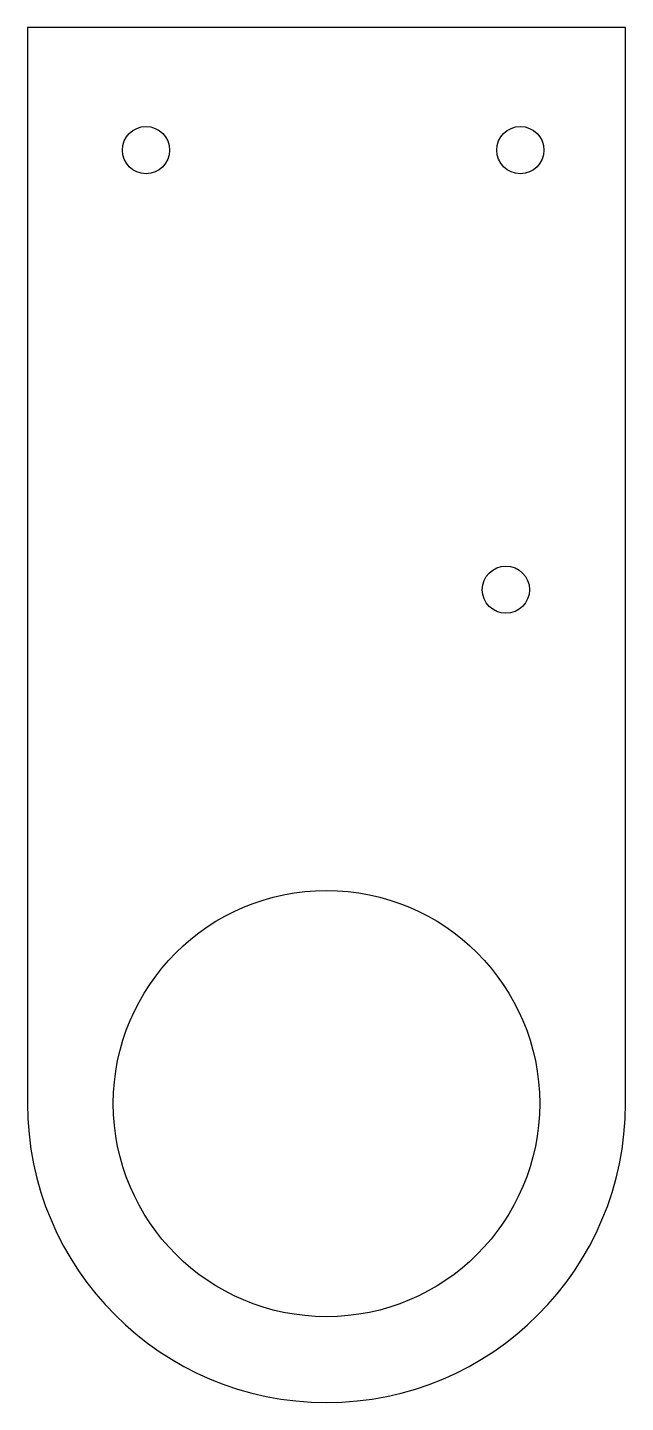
# Model space of a CAD drawing. Header units: millimetres. Extents: x -20 to 20, y -96.7 to -4.7.
import ezdxf

# ---------------------------------------------------------------- set-up
doc = ezdxf.new("R2010")
doc.units = ezdxf.units.MM

msp = doc.modelspace()

# ---------------------------------------------------------------- linework, layer by layer
at = {"color": 7, "linetype": 'Continuous', "lineweight": 25}
for p, q in [((-20, -4.708), (-20, -76.708)), ((20, -4.708), (-20, -4.708)), ((20, -76.708), (20, -4.708))]:
    msp.add_line(p, q, dxfattribs=at)
for centre, radius in [((-12.073, -12.912), 1.58), ((12.967, -12.912), 1.58), ((12, -42.325), 1.58), ((0, -76.708), 14.26)]:
    msp.add_circle(centre, radius, dxfattribs=at)
msp.add_arc((0, -76.708), 20, 180, 0, dxfattribs=at)

doc.saveas('drawing.dxf')
